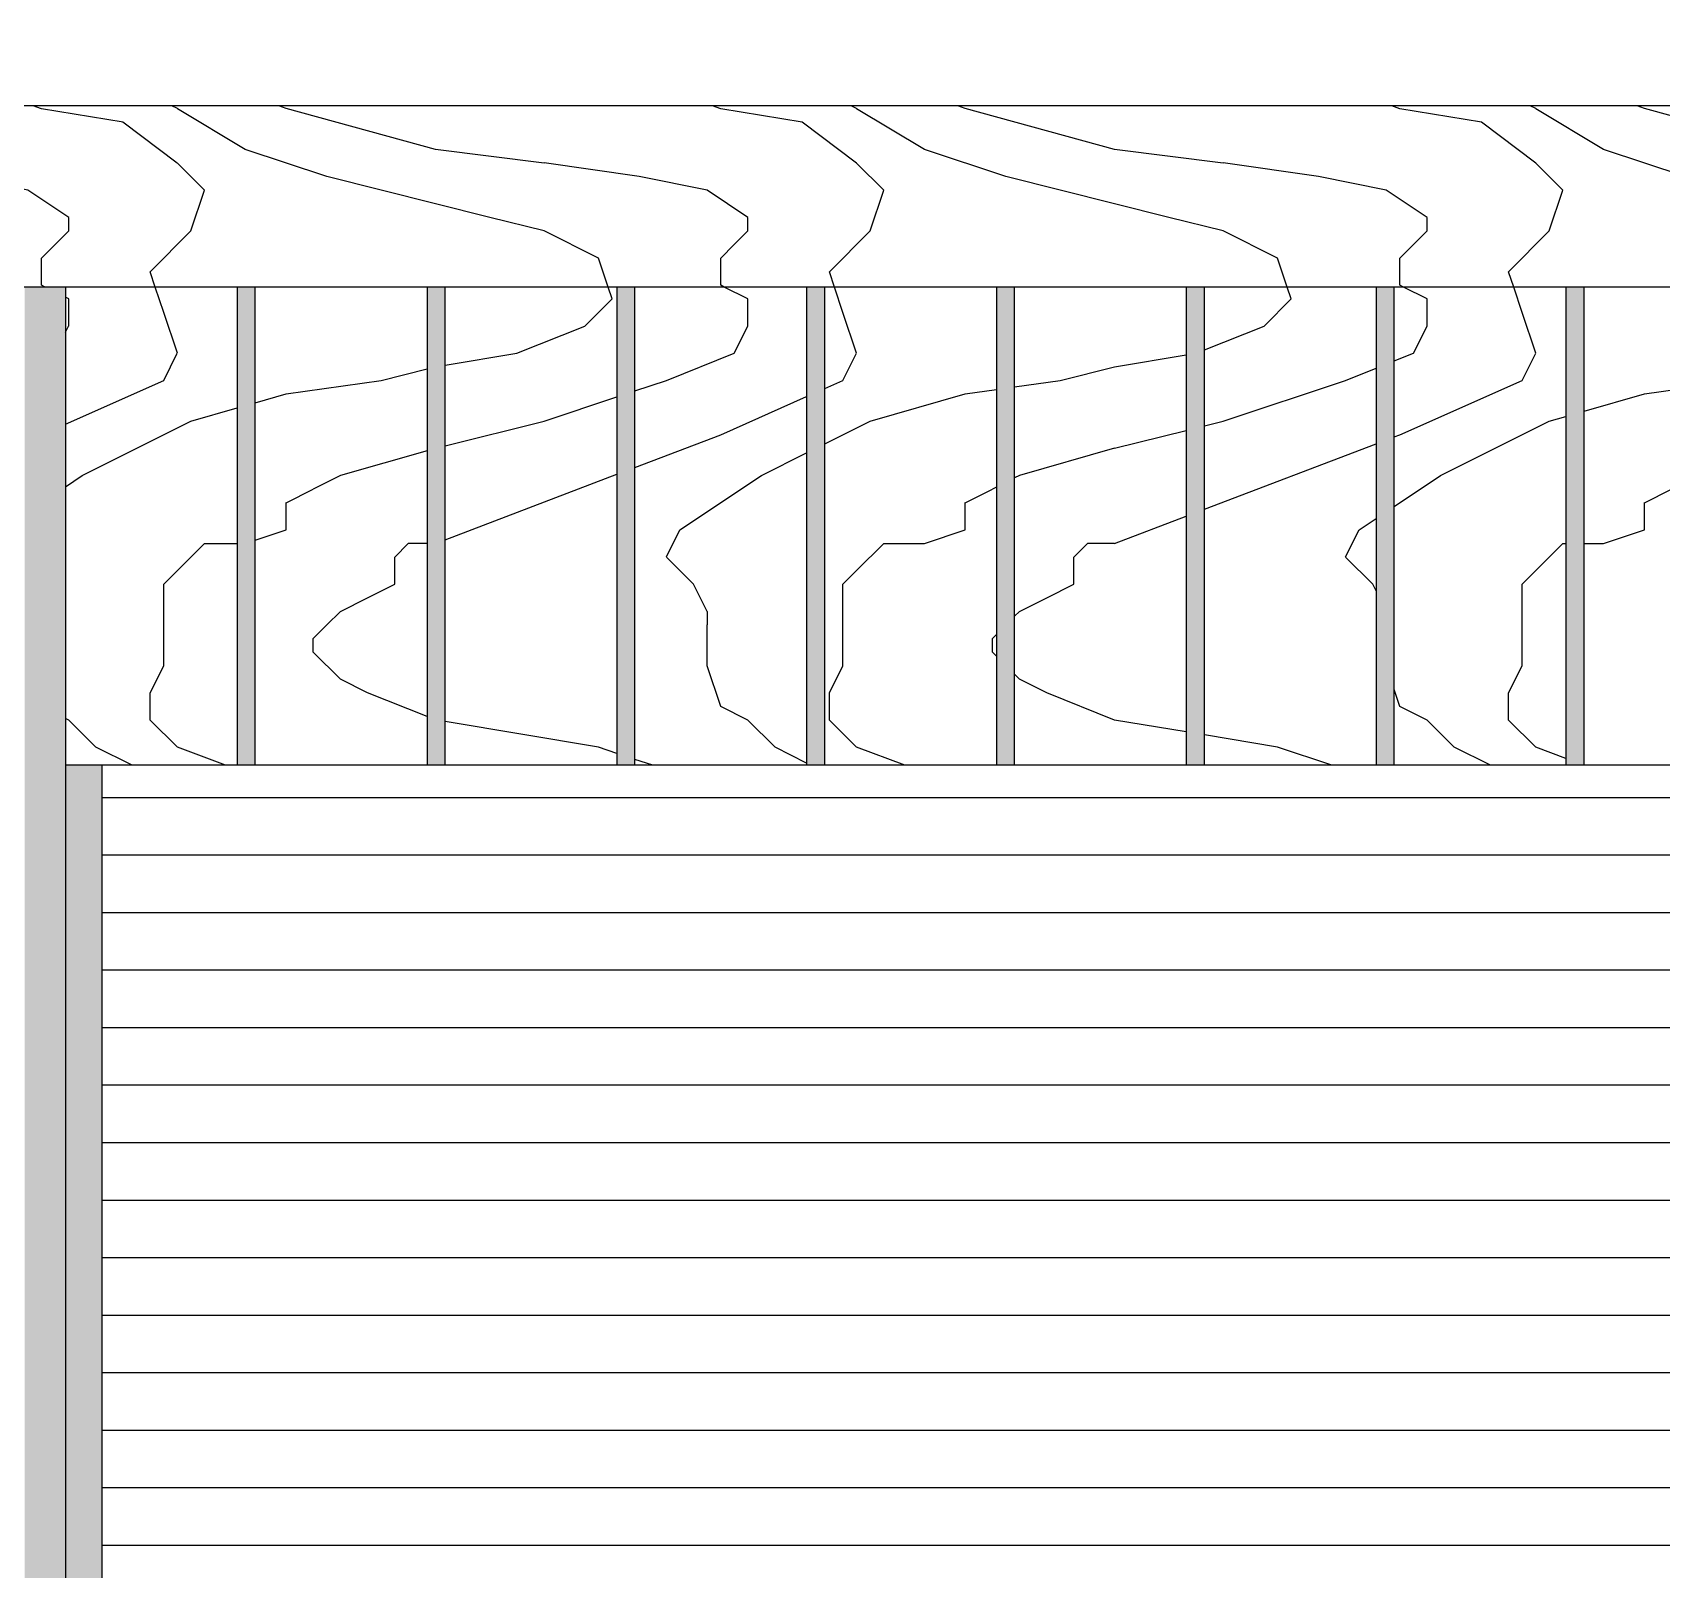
# Model space of a CAD drawing. Header units: millimetres. Extents: x -11841 to 102317, y -68819 to 40378.
# Drawn here: x 11556 to 13354, y -28244 to -26548 of the extents above; entities that cross this region are included whole.
import ezdxf

# ---------------------------------------------------------------- set-up
doc = ezdxf.new("R2010")
doc.units = ezdxf.units.MM
for name, color, linetype in [('Gazebo', 254, 'Continuous'), ('Lines', 251, 'Continuous'), ('Louvers', 254, 'Continuous')]:
    doc.layers.add(name, color=color, linetype=linetype)
pattern_1 = [(14.0362, (0, 743), (7e-07, 750), [123.69, -2968.636]), (14.0362, (750, 743), (7e-07, 750), [123.69, -2968.636]), (14.0362, (1500, 743), (7e-07, 750), [123.69, -2968.636]), (14.0362, (2250, 743), (7e-07, 750), [123.69, -2968.636]), (18.435, (120, 773), (1e-06, 750), [142.302, -2229.406]), (18.435, (870, 773), (1e-06, 750), [142.3, -2229.406]), (18.435, (1620, 773), (1e-06, 750), [142.3, -2229.406]), (21.8014, (255, 818), (-2e-05, 750), [80.78, -3958.1]), (21.8014, (1005, 818), (-2e-05, 750), [80.78, -3958.1]), (21.8014, (1755, 818), (-2e-05, 750), [80.78, -3958.1]), (21.8014, (2505, 818), (-2e-05, 750), [80.78, -3958.1]), (21.8014, (3255, 818), (-2e-05, 750), [80.78, -3958.1]), (63.435, (330, 848), (-1e-05, 750), [33.541, -1643.51]), (90, (345, 878), (-750, 5e-14), [30, -720]), (153.435, (345, 908), (4e-05, 750), [33.54, -1643.51]), (153.435, (1095, 908), (4e-05, 750), [33.54, -1643.51]), (90, (315, 923), (-750, 5e-14), [30, -720]), (45, (315, 953), (5e-14, 750), [21.213, -1039.447]), (45, (330, 968), (5e-14, 750), [21.213, -1039.447]), (90, (345, 983), (-750, 5e-14), [15, -735]), (146.31, (345, 998), (-4e-05, 750), [54.083, -2650.08]), (146.31, (1095, 998), (-4e-05, 750), [54.083, -2650.08]), (146.31, (1845, 998), (-4e-05, 750), [54.083, -2650.08]), (168.69, (300, 1028), (-8e-05, 750), [76.485, -3747.78]), (168.69, (1050, 1028), (-8e-05, 750), [76.485, -3747.78]), (168.69, (1800, 1028), (-8e-05, 750), [76.485, -3747.78]), (168.69, (2550, 1028), (-8e-05, 750), [76.485, -3747.78]), (168.69, (3300, 1028), (-8e-05, 750), [76.485, -3747.78]), (171.87, (225, 1043), (8e-05, 750), [106.07, -5197.23]), (171.87, (975, 1043), (8e-05, 750), [106.07, -5197.23]), (171.87, (1725, 1043), (8e-05, 750), [106.07, -5197.23]), (171.87, (2475, 1043), (8e-05, 750), [106.07, -5197.23]), (171.87, (3225, 1043), (8e-05, 750), [106.07, -5197.23]), (171.87, (3975, 1043), (8e-05, 750), [106.07, -5197.23]), (171.87, (4725, 1043), (8e-05, 750), [106.07, -5197.23]), (172.875, (120, 1058), (-7e-06, 750), [120.93, -5925.76]), (172.875, (870, 1058), (-7e-06, 750), [120.93, -5925.76]), (172.875, (1620, 1058), (-7e-06, 750), [120.93, -5925.76]), (172.875, (2370, 1058), (-7e-06, 750), [120.93, -5925.76]), (172.875, (3120, 1058), (-7e-06, 750), [120.93, -5925.76]), (172.875, (3870, 1058), (-7e-06, 750), [120.93, -5925.76]), (172.875, (4620, 1058), (-7e-06, 750), [120.93, -5925.76]), (172.875, (5370, 1058), (-7e-06, 750), [120.93, -5925.76]), (20.8545, (0, 638), (-4e-06, 750), [337.08, -16517.07]), (20.8545, (750, 638), (-4e-06, 750), [337.08, -16517.07]), (20.8545, (1500, 638), (-4e-06, 750), [337.08, -16517.07]), (20.8545, (2250, 638), (-4e-06, 750), [337.08, -16517.07]), (20.8545, (3000, 638), (-4e-06, 750), [337.08, -16517.07]), (20.8545, (3750, 638), (-4e-06, 750), [337.08, -16517.07]), (20.8545, (4500, 638), (-4e-06, 750), [337.08, -16517.07]), (20.8545, (5250, 638), (-4e-06, 750), [337.08, -16517.07]), (20.8545, (6000, 638), (-4e-06, 750), [337.08, -16517.07]), (20.8545, (6750, 638), (-4e-06, 750), [337.08, -16517.07]), (20.8545, (7500, 638), (-4e-06, 750), [337.08, -16517.07]), (20.8545, (8250, 638), (-4e-06, 750), [337.08, -16517.07]), (20.8545, (9000, 638), (-4e-06, 750), [337.08, -16517.07]), (20.8545, (9750, 638), (-4e-06, 750), [337.08, -16517.07]), (20.8545, (10500, 638), (-4e-06, 750), [337.08, -16517.07]), (20.8545, (11250, 638), (-4e-06, 750), [337.08, -16517.07]), (20.8545, (12000, 638), (-4e-06, 750), [337.08, -16517.07]), (20.8545, (12750, 638), (-4e-06, 750), [337.08, -16517.07]), (20.8545, (13500, 638), (-4e-06, 750), [337.08, -16517.07]), (20.8545, (14250, 638), (-4e-06, 750), [337.08, -16517.07]), (20.8545, (15000, 638), (-4e-06, 750), [337.08, -16517.07]), (23.9625, (315, 758), (-3e-05, 750), [147.73, -7238.91]), (23.9625, (1065, 758), (-3e-05, 750), [147.73, -7238.91]), (23.9625, (1815, 758), (-3e-05, 750), [147.73, -7238.91]), (23.9625, (2565, 758), (-3e-05, 750), [147.73, -7238.91]), (23.9625, (3315, 758), (-3e-05, 750), [147.73, -7238.91]), (23.9625, (4065, 758), (-3e-05, 750), [147.73, -7238.91]), (23.9625, (4815, 758), (-3e-05, 750), [147.73, -7238.91]), (23.9625, (5565, 758), (-3e-05, 750), [147.73, -7238.91]), (23.9625, (6315, 758), (-3e-05, 750), [147.73, -7238.91]), (63.435, (450, 818), (-1e-05, 750), [33.541, -1643.51]), (108.43495, (465, 848), (-3e-05, 750), [47.434, -2324.274]), (108.43495, (450, 893), (-3e-05, 750), [47.434, -2324.274]), (45, (435, 938), (5e-14, 750), [63.64, -997.02]), (71.56505, (480, 983), (2e-05, 750), [47.434, -2324.274]), (135, (495, 1028), (5e-14, 750), [42.426, -1018.234]), (143.13, (465, 1058), (-2e-06, 750), [75, -3675]), (143.13, (1215, 1058), (-2e-06, 750), [75, -3675]), (143.13, (1965, 1058), (-2e-06, 750), [75, -3675]), (143.13, (2715, 1058), (-2e-06, 750), [75, -3675]), (170.5377, (405, 1103), (8e-05, 750), [91.24, -4470.83]), (170.5377, (1155, 1103), (8e-05, 750), [91.24, -4470.83]), (170.5377, (1905, 1103), (8e-05, 750), [91.24, -4470.83]), (170.5377, (2655, 1103), (8e-05, 750), [91.24, -4470.83]), (170.5377, (3405, 1103), (8e-05, 750), [91.24, -4470.83]), (170.5377, (4155, 1103), (8e-05, 750), [91.24, -4470.83]), (161.565, (315, 1118), (5e-05, 750), [142.302, -2229.406]), (161.565, (1065, 1118), (5e-05, 750), [142.302, -2229.406]), (161.565, (1815, 1118), (5e-05, 750), [142.3, -2229.406]), (170.5377, (180, 1163), (8e-05, 750), [182.48, -4379.59]), (170.5377, (930, 1163), (8e-05, 750), [182.48, -4379.59]), (170.5377, (1680, 1163), (8e-05, 750), [182.48, -4379.59]), (170.5377, (2430, 1163), (8e-05, 750), [182.48, -4379.59]), (170.5377, (3180, 1163), (8e-05, 750), [182.48, -4379.59]), (170.5377, (3930, 1163), (8e-05, 750), [182.48, -4379.59]), (116.565, (300, 563), (-4e-05, 750), [33.541, -1643.51]), (135, (285, 593), (5e-14, 750), [42.426, -1018.234]), (63.435, (255, 623), (-1e-05, 750), [33.541, -1643.51]), (33.69, (270, 653), (3e-05, 750), [108.167, -2595.997]), (33.69, (1020, 653), (3e-05, 750), [108.167, -2595.997]), (33.69, (1770, 653), (3e-05, 750), [108.167, -2595.997]), (26.565, (360, 713), (1e-05, 750), [134.164, -1542.887]), (26.565, (1110, 713), (1e-05, 750), [134.164, -1542.887]), (15.9454, (480, 773), (-1e-06, 750), [109.2, -5350.88]), (15.9454, (1230, 773), (-1e-06, 750), [109.2, -5350.88]), (15.9454, (1980, 773), (-1e-06, 750), [109.2, -5350.88]), (15.9454, (2730, 773), (-1e-06, 750), [109.2, -5350.88]), (15.9454, (3480, 773), (-1e-06, 750), [109.2, -5350.88]), (15.9454, (4230, 773), (-1e-06, 750), [109.2, -5350.88]), (15.9454, (4980, 773), (-1e-06, 750), [109.2, -5350.88]), (8.13, (585, 803), (2e-06, 750), [106.07, -5197.23]), (8.13, (1335, 803), (2e-06, 750), [106.07, -5197.23]), (8.13, (2085, 803), (2e-06, 750), [106.07, -5197.23]), (8.13, (2835, 803), (2e-06, 750), [106.07, -5197.23]), (8.13, (3585, 803), (2e-06, 750), [106.07, -5197.23]), (8.13, (4335, 803), (2e-06, 750), [106.07, -5197.23]), (8.13, (5085, 803), (2e-06, 750), [106.07, -5197.23]), (14.0362, (690, 818), (7e-07, 750), [61.847, -3030.48]), (14.0362, (1440, 818), (7e-07, 750), [61.847, -3030.48]), (14.0362, (2190, 818), (7e-07, 750), [61.847, -3030.48]), (14.0362, (2940, 818), (7e-07, 750), [61.847, -3030.48]), (270, (300, 563), (750, 5e-14), [15, -735]), (164.745, (750, 1073), (-2e-05, 750), [171.03, -8380.29]), (164.745, (1500, 1073), (-2e-05, 750), [171.03, -8380.29]), (164.745, (2250, 1073), (-2e-05, 750), [171.03, -8380.29]), (164.745, (3000, 1073), (-2e-05, 750), [171.03, -8380.29]), (164.745, (3750, 1073), (-2e-05, 750), [171.03, -8380.29]), (164.745, (4500, 1073), (-2e-05, 750), [171.03, -8380.29]), (164.745, (5250, 1073), (-2e-05, 750), [171.03, -8380.29]), (164.745, (6000, 1073), (-2e-05, 750), [171.03, -8380.29]), (164.745, (6750, 1073), (-2e-05, 750), [171.03, -8380.29]), (164.745, (7500, 1073), (-2e-05, 750), [171.03, -8380.29]), (164.745, (8250, 1073), (-2e-05, 750), [171.03, -8380.29]), (159.444, (585, 1118), (-8e-05, 750), [128.16, -6279.84]), (159.444, (1335, 1118), (-8e-05, 750), [128.16, -6279.84]), (159.444, (2085, 1118), (-8e-05, 750), [128.16, -6279.84]), (159.444, (2835, 1118), (-8e-05, 750), [128.16, -6279.84]), (159.444, (3585, 1118), (-8e-05, 750), [128.16, -6279.84]), (159.444, (4335, 1118), (-8e-05, 750), [128.16, -6279.84]), (159.444, (5085, 1118), (-8e-05, 750), [128.16, -6279.84]), (159.444, (5835, 1118), (-8e-05, 750), [128.16, -6279.84]), (135, (465, 1163), (5e-14, 750), [42.426, -1018.234]), (90, (435, 1193), (-750, 5e-14), [30, -720]), (63.435, (435, 1223), (-1e-05, 750), [33.541, -1643.51]), (90, (450, 1253), (-750, 5e-14), [30, -720]), (90, (450, 1283), (-750, 5e-14), [15, -735]), (9.4623, (0, 833), (9e-06, 750), [91.24, -4470.83]), (9.4623, (750, 833), (9e-06, 750), [91.24, -4470.83]), (9.4623, (1500, 833), (9e-06, 750), [91.24, -4470.83]), (9.4623, (2250, 833), (9e-06, 750), [91.24, -4470.83]), (9.4623, (3000, 833), (9e-06, 750), [91.24, -4470.83]), (9.4623, (3750, 833), (9e-06, 750), [91.24, -4470.83]), (21.8014, (90, 848), (-2e-05, 750), [80.78, -3958.1]), (21.8014, (840, 848), (-2e-05, 750), [80.78, -3958.1]), (21.8014, (1590, 848), (-2e-05, 750), [80.78, -3958.1]), (21.8014, (2340, 848), (-2e-05, 750), [80.78, -3958.1]), (21.8014, (3090, 848), (-2e-05, 750), [80.78, -3958.1]), (45, (165, 878), (5e-14, 750), [42.426, -1018.234]), (108.43495, (195, 908), (-3e-05, 750), [47.434, -2324.274]), (153.435, (180, 953), (4e-05, 750), [67.082, -1609.97]), (153.435, (930, 953), (4e-05, 750), [67.082, -1609.97]), (165.9638, (120, 983), (2e-05, 750), [61.847, -3030.48]), (165.9638, (870, 983), (2e-05, 750), [61.847, -3030.48]), (165.9638, (1620, 983), (2e-05, 750), [61.847, -3030.48]), (165.9638, (2370, 983), (2e-05, 750), [61.847, -3030.48]), (165.9638, (60, 998), (2e-05, 750), [61.847, -3030.48]), (165.9638, (810, 998), (2e-05, 750), [61.847, -3030.48]), (165.9638, (1560, 998), (2e-05, 750), [61.847, -3030.48]), (165.9638, (2310, 998), (2e-05, 750), [61.847, -3030.48]), (158.1986, (750, 1193), (-8e-05, 750), [80.78, -3958.1]), (158.1986, (1500, 1193), (-8e-05, 750), [80.78, -3958.1]), (158.1986, (2250, 1193), (-8e-05, 750), [80.78, -3958.1]), (158.1986, (3000, 1193), (-8e-05, 750), [80.78, -3958.1]), (158.1986, (3750, 1193), (-8e-05, 750), [80.78, -3958.1]), (153.435, (675, 1223), (4e-05, 750), [33.54, -1643.51]), (153.435, (1425, 1223), (4e-05, 750), [33.54, -1643.51]), (135, (645, 1238), (5e-14, 750), [42.426, -1018.234]), (90, (615, 1268), (-750, 5e-14), [15, -735]), (45, (615, 1283), (5e-14, 750), [21.213, -1039.447]), (165.9638, (750, 1013), (2e-05, 750), [123.69, -2968.636]), (165.9638, (1500, 1013), (2e-05, 750), [123.69, -2968.636]), (165.9638, (2250, 1013), (2e-05, 750), [123.69, -2968.636]), (165.9638, (3000, 1013), (2e-05, 750), [123.69, -2968.636]), (161.565, (630, 1043), (5e-05, 750), [94.87, -2276.84]), (161.565, (1380, 1043), (5e-05, 750), [94.87, -2276.84]), (161.565, (2130, 1043), (5e-05, 750), [94.87, -2276.84]), (149.0362, (540, 1073), (5e-05, 750), [87.464, -4285.75]), (149.0362, (1290, 1073), (5e-05, 750), [87.464, -4285.75]), (149.0362, (2040, 1073), (5e-05, 750), [87.464, -4285.75]), (149.0362, (2790, 1073), (5e-05, 750), [87.464, -4285.75]), (149.0362, (3540, 1073), (5e-05, 750), [87.464, -4285.75]), (153.435, (465, 1118), (4e-05, 750), [100.623, -1576.428]), (153.435, (1215, 1118), (4e-05, 750), [100.623, -1576.428]), (135, (375, 1163), (5e-14, 750), [42.426, -1018.234]), (153.435, (345, 1193), (4e-05, 750), [33.54, -1643.51]), (153.435, (1095, 1193), (4e-05, 750), [33.54, -1643.51]), (108.43495, (315, 1208), (-3e-05, 750), [47.434, -2324.274]), (90, (300, 1253), (-750, 5e-14), [45, -705]), (195.9454, (750, 743), (9e-05, 750), [109.2, -5350.88]), (195.9454, (1500, 743), (9e-05, 750), [109.2, -5350.88]), (195.9454, (2250, 743), (9e-05, 750), [109.2, -5350.88]), (195.9454, (3000, 743), (9e-05, 750), [109.2, -5350.88]), (195.9454, (3750, 743), (9e-05, 750), [109.2, -5350.88]), (195.9454, (4500, 743), (9e-05, 750), [109.2, -5350.88]), (195.9454, (5250, 743), (9e-05, 750), [109.2, -5350.88]), (206.565, (645, 713), (-0.0001, 750), [33.54, -1643.51]), (206.565, (1395, 713), (-0.0001, 750), [33.54, -1643.51]), (180, (750, 638), (-9e-14, -750), [30, -720]), (90, (450, 548), (-750, 5e-14), [45, -705]), (45, (450, 593), (5e-14, 750), [21.213, -1039.447]), (45, (465, 608), (5e-14, 750), [42.426, -1018.234]), (0, (495, 638), (0, 750), [45, -705]), (18.435, (540, 638), (1e-06, 750), [47.434, -2324.274]), (18.435, (1290, 638), (1e-06, 750), [47.434, -2324.274]), (18.435, (2040, 638), (1e-06, 750), [47.434, -2324.274]), (90, (585, 653), (-750, 5e-14), [30, -720]), (26.565, (585, 683), (1e-05, 750), [33.54, -1643.51]), (26.565, (1335, 683), (1e-05, 750), [33.54, -1643.51]), (45, (630, 548), (5e-14, 750), [21.213, -1039.447]), (26.565, (645, 563), (1e-05, 750), [33.54, -1643.51]), (26.565, (1395, 563), (1e-05, 750), [33.54, -1643.51]), (26.565, (675, 578), (1e-05, 750), [33.54, -1643.51]), (26.565, (1425, 578), (1e-05, 750), [33.54, -1643.51]), (90, (705, 593), (-750, 5e-14), [15, -735]), (90, (705, 608), (-750, 5e-14), [15, -735]), (45, (705, 623), (5e-14, 750), [21.213, -1039.447])]

msp = doc.modelspace()

# ---------------------------------------------------------------- hatches: boundary and pattern name
at = {"true_color": 0xc7854f}
h = msp.add_hatch(dxfattribs=at)
h.set_pattern_fill('AR-B816C', color=23, scale=0.4)
h.set_pattern_definition([(0, (0, 547.99), (81.28, 81.28), [158.75, -3.81]), (0, (-81.28, 551.8), (81.28, 81.28), [158.75, -3.81]), (90, (0, 547.99), (-81.28, 81.28), [-85.09, 77.47]), (90, (-3.81, 547.99), (-81.28, 81.28), [-85.09, 77.47])])
h.paths.add_polyline_path([(4246.3, -28876.5), (3559, -28876.5), (3559, -28956.5), (4246.3, -28956.5)])
h.paths.add_polyline_path([(4161.3, -28996.5), (4141.3, -28996.5), (4141.3, -28956.5), (3559, -28956.5), (3559, -29756.5), (4161.3, -29756.5)])
h.paths.add_polyline_path([(6958, -28876.5), (6518.6, -28876.5), (6518.6, -28956.5), (6958, -28956.5)])
h.paths.add_polyline_path([(6958, -28956.5), (6623.6, -28956.5), (6623.6, -28996.5), (6603.6, -28996.5), (6603.6, -29756.5), (6958, -29756.5)])
h.paths.add_polyline_path([(9258, -26828.5), (8928.2, -26828.5), (8928.2, -26935.9), (9038.1, -26935.9), (9038.1, -27181.3), (8928.2, -27181.3), (8928.2, -27432.5), (9038.1, -27432.5), (9038.1, -27677.9), (8928.2, -27677.9), (8928.2, -27929.1), (9038.1, -27929.1), (9038.1, -28180.3), (8928.2, -28180.3), (8928.2, -28431.5), (9038.1, -28431.5), (9038.1, -28682.8), (8928.2, -28682.8), (8928.2, -28934), (9038.1, -28934), (9038.1, -29185.2), (8928.2, -29185.2), (8928.2, -29436.5), (6958, -29436.5), (6958, -29756.5), (9258, -29756.5)])
h.paths.add_polyline_path([(9258, -24611.5), (9038.1, -24611.5), (9038.1, -24856.8), (8928.2, -24856.8), (8928.2, -25108.1), (9038.1, -25108.1), (9038.1, -25359.3), (8928.2, -25359.3), (8928.2, -25610.5), (9038.1, -25610.5), (9038.1, -25861.7), (8928.2, -25861.7), (8928.2, -26113), (9038.1, -26113), (9038.1, -26364.2), (8928.2, -26364.2), (8928.2, -26628.5), (9258, -26628.5)])
h.paths.add_polyline_path([(11347, -26828.5), (11302, -26828.5), (11302, -29436.5), (9258, -29436.5), (9258, -29756.5), (11347, -29756.5)])
h.paths.add_polyline_path([(11592, -26828.5), (11547, -26828.5), (11547, -29756.5), (11592, -29756.5)])
h.paths.add_polyline_path([(14304.5, -26828.5), (14297, -26828.5), (14297, -29756.5), (14304.5, -29756.5)])
h.paths.add_polyline_path([(14512, -26828.5), (14504.5, -26828.5), (14504.5, -29756.5), (14512, -29756.5)])
at = {"true_color": 0x20262a}
h = msp.add_hatch(color=250, dxfattribs=at)
h.dxf.hatch_style = 1
h.paths.add_polyline_path([(11632, -27356.5), (11592, -27356.5), (11592, -29756.5), (11632, -29756.5)])
h = msp.add_hatch()
h.set_pattern_fill('LINE', color=254, scale=20)
h.set_pattern_definition([(0, (0, 547.994), (0, 63.5), [])])
h.paths.add_polyline_path([(11632, -29756.5), (14257, -29756.5), (14257, -27356.5), (11632, -27356.5)])
at = {"layer": 'Gazebo', "true_color": 0x95a2ad}
h = msp.add_hatch(dxfattribs=at)
h.set_pattern_fill('HWOD20E1', color=253, scale=15, pattern_type=2)
h.set_pattern_definition(pattern_1)
h.paths.add_polyline_path([(11397, -26628.5), (6938, -26628.5), (6938, -26828.5), (11397, -26828.5)])
edge = h.paths.add_edge_path()
edge.add_line((14604.5, -26828.5), (14719.9, -26628.5))
h = msp.add_hatch(dxfattribs=at)
h.set_pattern_fill('HWOD20E1', color=253, scale=15, pattern_type=2)
h.set_pattern_definition(pattern_1)
h.paths.add_polyline_path([(11497, -26628.5), (11497, -26828.5), (14369.5, -26828.5), (14369.5, -26628.5)])
at = {"layer": 'Louvers', "true_color": 0x95a2ad}
h = msp.add_hatch(dxfattribs=at)
h.set_pattern_fill('HWOD20E1', color=253, scale=15, pattern_type=2)
h.set_pattern_definition(pattern_1)
h.paths.add_polyline_path([(11781.6, -26828.5), (11592, -26828.5), (11592, -27356.5), (11781.6, -27356.5)])
at = {"layer": 'Louvers'}
h = msp.add_hatch(color=256, dxfattribs=at)
h.dxf.hatch_style = 1
h.paths.add_polyline_path([(11801.6, -26828.5), (11781.6, -26828.5), (11781.6, -27356.5), (11801.6, -27356.5)])
at = {"layer": 'Louvers', "true_color": 0x95a2ad}
h = msp.add_hatch(dxfattribs=at)
h.set_pattern_fill('HWOD20E1', color=253, scale=15, pattern_type=2)
h.set_pattern_definition(pattern_1)
h.paths.add_polyline_path([(11801.6, -27356.5), (11991.2, -27356.5), (11991.2, -26828.5), (11801.6, -26828.5)])
at = {"layer": 'Louvers'}
h = msp.add_hatch(color=256, dxfattribs=at)
h.dxf.hatch_style = 1
h.paths.add_polyline_path([(12011.2, -26828.5), (11991.2, -26828.5), (11991.2, -27356.5), (12011.2, -27356.5)])
at = {"layer": 'Louvers', "true_color": 0x95a2ad}
h = msp.add_hatch(dxfattribs=at)
h.set_pattern_fill('HWOD20E1', color=253, scale=15, pattern_type=2)
h.set_pattern_definition(pattern_1)
h.paths.add_polyline_path([(12011.2, -27356.5), (12200.8, -27356.5), (12200.8, -26828.5), (12011.2, -26828.5)])
at = {"layer": 'Louvers'}
h = msp.add_hatch(color=256, dxfattribs=at)
h.dxf.hatch_style = 1
h.paths.add_polyline_path([(12200.8, -27356.5), (12220.8, -27356.5), (12220.8, -26828.5), (12200.8, -26828.5)])
at = {"layer": 'Louvers', "true_color": 0x95a2ad}
h = msp.add_hatch(dxfattribs=at)
h.set_pattern_fill('HWOD20E1', color=253, scale=15, pattern_type=2)
h.set_pattern_definition(pattern_1)
h.paths.add_polyline_path([(12220.8, -27356.5), (12410.4, -27356.5), (12410.4, -26828.5), (12220.8, -26828.5)])
at = {"layer": 'Louvers'}
h = msp.add_hatch(color=256, dxfattribs=at)
h.dxf.hatch_style = 1
h.paths.add_polyline_path([(12430.4, -26828.5), (12410.4, -26828.5), (12410.4, -27356.5), (12430.4, -27356.5)])
at = {"layer": 'Louvers', "true_color": 0x95a2ad}
h = msp.add_hatch(dxfattribs=at)
h.set_pattern_fill('HWOD20E1', color=253, scale=15, pattern_type=2)
h.set_pattern_definition(pattern_1)
h.paths.add_polyline_path([(12430.4, -27356.5), (12620, -27356.5), (12620, -26828.5), (12430.4, -26828.5)])
at = {"layer": 'Louvers'}
h = msp.add_hatch(color=256, dxfattribs=at)
h.dxf.hatch_style = 1
h.paths.add_polyline_path([(12640, -26828.5), (12620, -26828.5), (12620, -27356.5), (12640, -27356.5)])
at = {"layer": 'Louvers', "true_color": 0x95a2ad}
h = msp.add_hatch(dxfattribs=at)
h.set_pattern_fill('HWOD20E1', color=253, scale=15, pattern_type=2)
h.set_pattern_definition(pattern_1)
h.paths.add_polyline_path([(12640, -27356.5), (12829.6, -27356.5), (12829.6, -26828.5), (12640, -26828.5)])
at = {"layer": 'Louvers'}
h = msp.add_hatch(color=256, dxfattribs=at)
h.dxf.hatch_style = 1
h.paths.add_polyline_path([(12829.6, -27356.5), (12849.6, -27356.5), (12849.6, -26828.5), (12829.6, -26828.5)])
at = {"layer": 'Louvers', "true_color": 0x95a2ad}
h = msp.add_hatch(dxfattribs=at)
h.set_pattern_fill('HWOD20E1', color=253, scale=15, pattern_type=2)
h.set_pattern_definition(pattern_1)
h.paths.add_polyline_path([(12849.6, -27356.5), (13039.2, -27356.5), (13039.2, -26828.5), (12849.6, -26828.5)])
at = {"layer": 'Louvers'}
h = msp.add_hatch(color=256, dxfattribs=at)
h.dxf.hatch_style = 1
h.paths.add_polyline_path([(13039.2, -27356.5), (13059.2, -27356.5), (13059.2, -26828.5), (13039.2, -26828.5)])
at = {"layer": 'Louvers', "true_color": 0x95a2ad}
h = msp.add_hatch(dxfattribs=at)
h.set_pattern_fill('HWOD20E1', color=253, scale=15, pattern_type=2)
h.set_pattern_definition(pattern_1)
h.paths.add_polyline_path([(13059.2, -27356.5), (13248.8, -27356.5), (13248.8, -26828.5), (13059.2, -26828.5)])
at = {"layer": 'Louvers'}
h = msp.add_hatch(color=256, dxfattribs=at)
h.dxf.hatch_style = 1
h.paths.add_polyline_path([(13248.8, -27356.5), (13268.8, -27356.5), (13268.8, -26828.5), (13248.8, -26828.5)])
at = {"layer": 'Louvers', "true_color": 0x95a2ad}
h = msp.add_hatch(dxfattribs=at)
h.set_pattern_fill('HWOD20E1', color=253, scale=15, pattern_type=2)
h.set_pattern_definition(pattern_1)
h.paths.add_polyline_path([(13268.8, -27356.5), (13458.4, -27356.5), (13458.4, -26828.5), (13268.8, -26828.5)])

# ---------------------------------------------------------------- linework, layer by layer
at = {"layer": 'Lines'}
for p, q in [((14719.9, -26628.5), (6938, -26628.5)), ((14604.5, -26828.5), (6938, -26828.5)), ((11592, -26828.5), (11592, -29756.5)), ((14297, -27356.5), (11592, -27356.5))]:
    msp.add_line(p, q, dxfattribs=at)
at = {"layer": 'Lines', "color": 253, "true_color": 0x95a2ad}
msp.add_line((11632, -27356.5), (11632, -29756.5), dxfattribs=at)
at = {"layer": 'Lines'}
for points in [[(11781.6, -26828.5), (11781.6, -27356.5)], [(11801.6, -27356.5), (11801.6, -26828.5)], [(11991.2, -26828.5), (11991.2, -27356.5)], [(12011.2, -27356.5), (12011.2, -26828.5)], [(12200.8, -26828.5), (12200.8, -27356.5)], [(12220.8, -27356.5), (12220.8, -26828.5)], [(12410.4, -26828.5), (12410.4, -27356.5)], [(12430.4, -27356.5), (12430.4, -26828.5)], [(12620, -26828.5), (12620, -27356.5)], [(12640, -27356.5), (12640, -26828.5)], [(12829.6, -26828.5), (12829.6, -27356.5)], [(12849.6, -27356.5), (12849.6, -26828.5)], [(13039.2, -26828.5), (13039.2, -27356.5)], [(13059.2, -27356.5), (13059.2, -26828.5)], [(13248.8, -26828.5), (13248.8, -27356.5)], [(13268.8, -27356.5), (13268.8, -26828.5)]]:
    msp.add_lwpolyline(points, dxfattribs=at)

doc.saveas('drawing.dxf')
